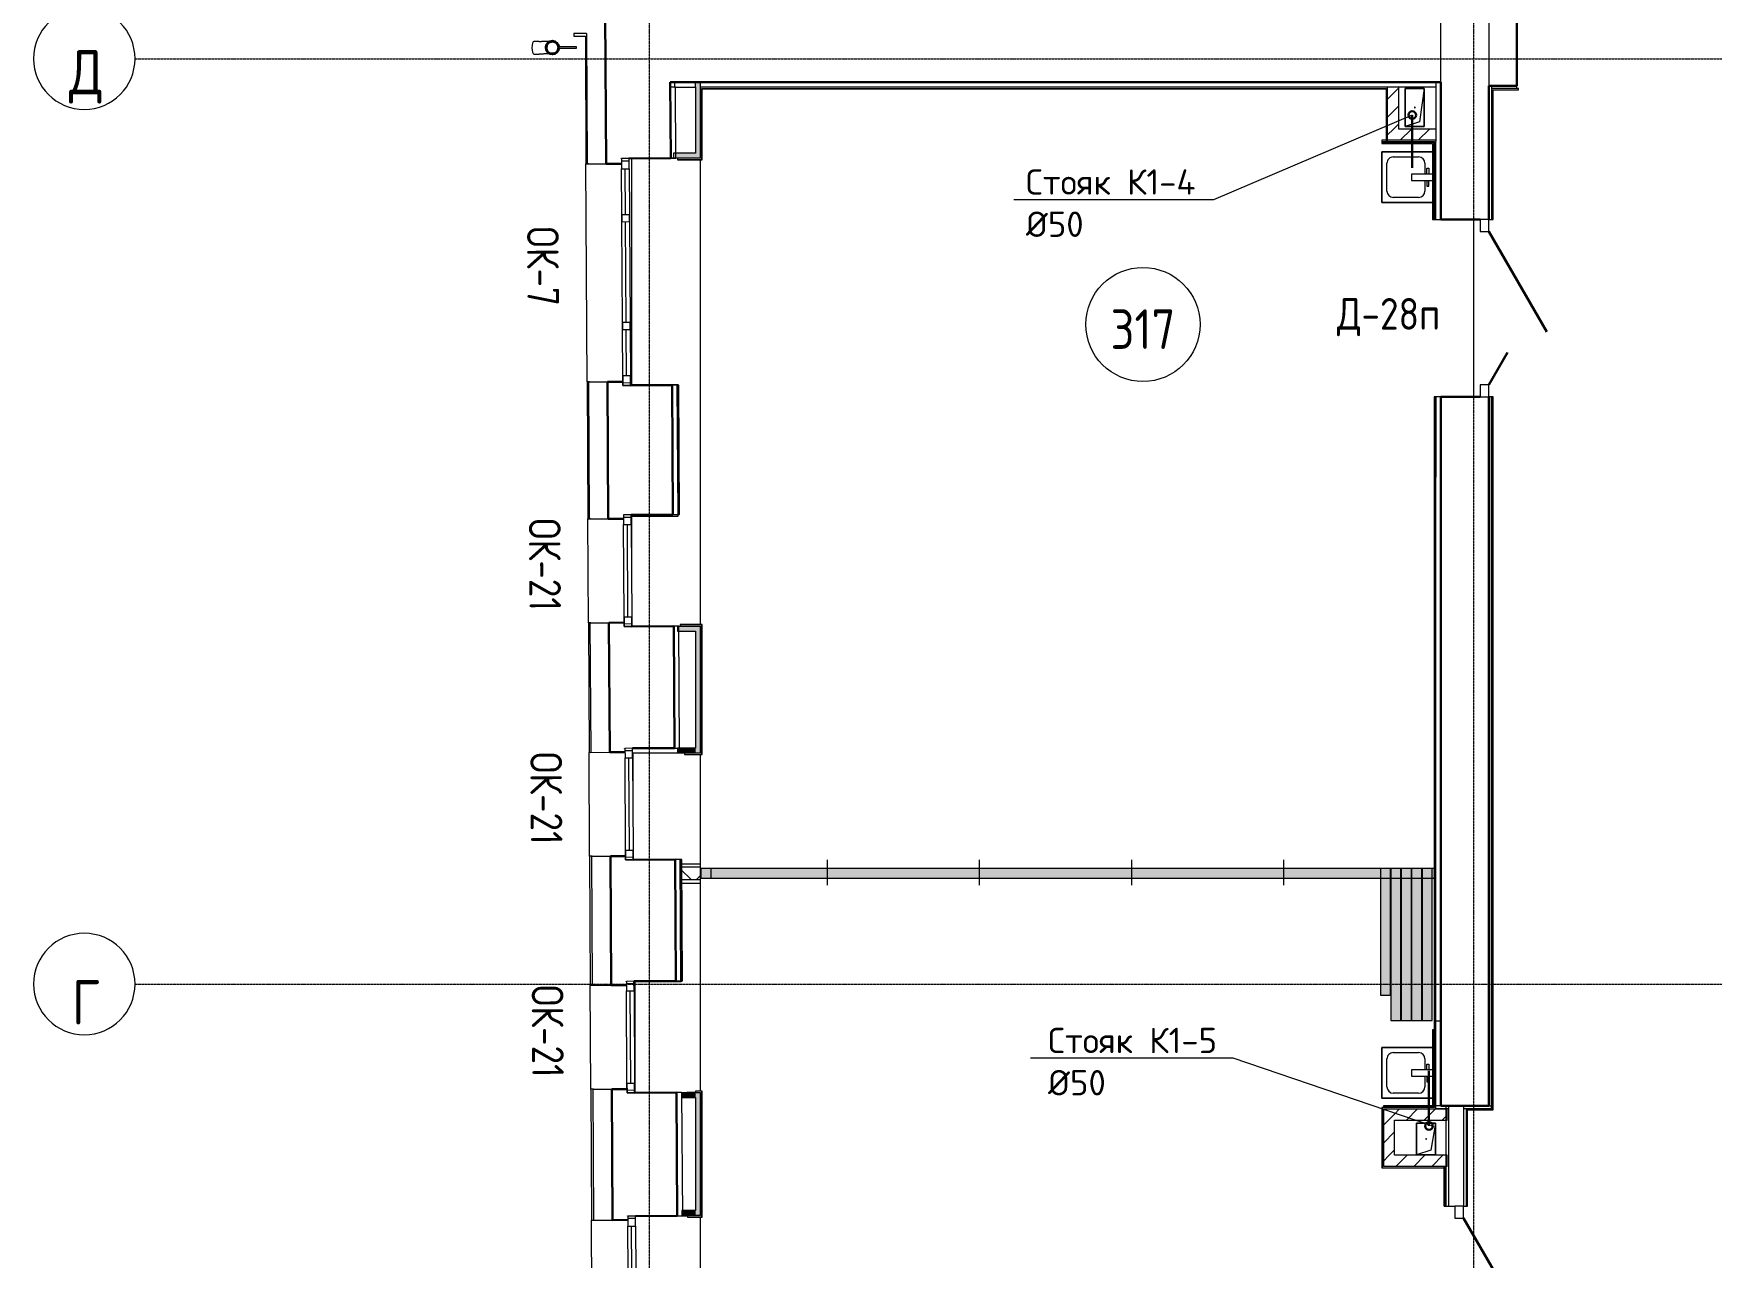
# Model space of a CAD drawing. Header units: millimetres. Extents: x -10178924 to 11692288, y -947381 to 58396.
# Drawn here: x -11359 to 1875, y -264191 to -254536 of the extents above; entities that cross this region are included whole.
import ezdxf
from ezdxf import colors
from ezdxf.entities.mleader import LeaderData, LeaderLine
from ezdxf.math import Vec2, Vec3

# ---------------------------------------------------------------- set-up
doc = ezdxf.new("R2010")
doc.units = ezdxf.units.MM
doc.linetypes.add('ADSK_Линия сетки', pattern=[25, 20, -2.5, 0, -2.5])
for name, color, linetype, lineweight in [('!К1', 32, 'Continuous', 30), ('_ Окна', 7, 'Continuous', 9), ('Аннотация', 7, 'Continuous', 18), ('Выноски ВК', 7, 'Continuous', 0), ('Двери', 7, 'Continuous', 9), ('Марки дверей', 7, 'Continuous', 20), ('Марки окон', 7, 'Continuous', 20), ('Обобщенные модели', 7, 'Continuous', 18), ('Окна', 7, 'Continuous', 9), ('Оси', 253, 'Continuous', 9), ('Перекрытие', 7, 'Continuous', 18), ('Сантехника', 7, 'Continuous', 18), ('Стены внутренние', 7, 'Continuous', 18), ('Стены наружные', 7, 'Continuous', 18), ('Стены несущие', 7, 'Continuous', 30), ('Стены отделка', 7, 'Continuous', 30), ('Стены перегородки', 7, 'Continuous', 30), ('Стены штриховка', 7, 'Continuous', 9), ('Узлы', 7, 'Continuous', 18), ('ШТРИХОВКА', 252, 'Continuous', 15)]:
    doc.layers.add(name, color=color, linetype=linetype, lineweight=lineweight)
doc.layers.add('Линии', color=7, linetype='Continuous', lineweight=9, true_color=0x00a600)
doc.styles.add('GOST Common', font='GOST_Common.ttf', dxfattribs={"width": 0.9, "height": 350})
doc.styles.add('GOST Common_2', font='GOST_Common.ttf', dxfattribs={"width": 0.9, "height": 250})
doc.styles.add('PDF ISOCPEUR', font='isocpeur.ttf')
pattern_1 = [(45, (-4e-11, -184652.27), (-70.7107, 70.7107), [])]

# ---------------------------------------------------------------- blocks, each defined once
blk = doc.blocks.new('Дверь-Alumark_двупольная с глухим окном_S70 - 1400х2200 алюм ост Д30п-6129806-План 3-го этажа')
at = {"layer": 'Двери', "lineweight": 30}
for p, q in [((-480, 190), (312, 647)), ((730, 190), (475, 337))]:
    blk.add_line(p, q, dxfattribs=at)
at = {"layer": 'Двери'}
for p, q in [((-575, 190), (-575, 120)), ((-480, 190), (-575, 190)), ((-480, 120), (-480, 190)), ((730, 190), (730, 120)), ((825, 190), (730, 190)), ((825, 120), (825, 190)), ((-575, 120), (-480, 120)), ((730, 120), (825, 120))]:
    blk.add_line(p, q, dxfattribs=at)
blk = doc.blocks.new('Дверь-Alumark_двупольная с глухим окном_S70 - 1400х2200 алюм ост Д30п-6129807-План 3-го этажа')
at = {"layer": 'Двери', "lineweight": 30}
for p, q in [((-480, 60), (312, 517)), ((730, 60), (475, 207))]:
    blk.add_line(p, q, dxfattribs=at)
at = {"layer": 'Двери'}
for p, q in [((-575, 60), (-575, -10)), ((-480, 60), (-575, 60)), ((-480, -10), (-480, 60)), ((730, 60), (730, -10)), ((825, 60), (730, 60)), ((825, -10), (825, 60)), ((-575, -10), (-480, -10)), ((730, -10), (825, -10))]:
    blk.add_line(p, q, dxfattribs=at)
blk = doc.blocks.new('GM_Отверстие прямоугольное _в плите_ - Отверстие-1433026-План 3-го этажа')
at = {"layer": 'Обобщенные модели'}
for p, q in [((-75, -150), (-75, 150)), ((-75, 150), (75, 150)), ((75, 150), (-75, 150)), ((-75, 150), (-75, -150)), ((-37.5, 112.5), (75, 150)), ((75, 150), (75, -150)), ((75, -150), (75, 150)), ((-75, -150), (-37.5, 112.5)), ((75, -150), (-75, -150)), ((-75, -150), (75, -150))]:
    blk.add_line(p, q, dxfattribs=at)
for start, end in [(360, 180), (180, 360), (60, 165), (300, 360), (195, 270)]:
    blk.add_arc((0, 0), 2.5, start, end, dxfattribs=at)
blk = doc.blocks.new('GM_Отверстие прямоугольное _в плите_ - Отверстие-V8-План 3-го этажа')
at = {"layer": 'Обобщенные модели'}
for p, q in [((-75, -125), (-75, 125)), ((-75, 125), (75, 125)), ((75, 125), (-75, 125)), ((-75, 125), (-75, -125)), ((-75, -125), (-37.5, 87.5)), ((-37.5, 87.5), (75, 125)), ((75, 125), (75, -125)), ((75, -125), (75, 125)), ((75, -125), (-75, -125)), ((-75, -125), (75, -125))]:
    blk.add_line(p, q, dxfattribs=at)
for start, end in [(360, 180), (180, 360), (60, 165), (300, 360), (195, 270)]:
    blk.add_arc((0, 0), 2.5, start, end, dxfattribs=at)
blk = doc.blocks.new('окно трехпол с фрамугой - 1750-2320_h___нов_-2116856-План 3-го этажа')
at = {"layer": '_ Окна', "lineweight": 18}
for p, q in [((-895, 75), (-895, 135)), ((-895, 135), (-815, 135)), ((-815, 135), (-815, 75)), ((-455, 75), (-455, 135)), ((-455, 135), (-395, 135)), ((-395, 135), (-395, 75)), ((395, 75), (395, 135)), ((395, 135), (455, 135)), ((455, 135), (455, 75)), ((815, 135), (815, 75)), ((895, 135), (815, 135)), ((895, 75), (895, 135)), ((-815, 75), (-895, 75)), ((-395, 75), (-455, 75)), ((455, 75), (395, 75)), ((815, 75), (895, 75))]:
    blk.add_line(p, q, dxfattribs=at)
at = {"layer": '_ Окна'}
for p, q in [((-875, 75), (-875, 135)), ((875, 75), (875, 135)), ((-815, 105), (-455, 105)), ((-395, 105), (395, 105)), ((455, 105), (815, 105))]:
    blk.add_line(p, q, dxfattribs=at)
at = {"layer": 'Окна'}
for p, q in [((-895, 135), (-895, 75)), ((-815, 135), (-895, 135)), ((-815, 135), (-455, 135)), ((-395, 135), (-455, 135)), ((-395, 135), (395, 135)), ((455, 135), (395, 135)), ((455, 135), (815, 135)), ((895, 135), (815, 135)), ((895, 75), (895, 135)), ((-895, 75), (-815, 75)), ((-455, 75), (-815, 75)), ((-455, 75), (-395, 75)), ((395, 75), (-395, 75)), ((395, 75), (455, 75)), ((815, 75), (455, 75)), ((815, 75), (895, 75))]:
    blk.add_line(p, q, dxfattribs=at)
blk = doc.blocks.new('окно трехпол с фрамугой - 1800 и 1820х2300_h___нов_ ок15-2116854-План 3-го этажа')
at = {"layer": '_ Окна', "lineweight": 18}
for p, q in [((-910, 75), (-910, 135)), ((-910, 135), (-830, 135)), ((-830, 135), (-830, 75)), ((-470, 75), (-470, 135)), ((-470, 135), (-410, 135)), ((-410, 135), (-410, 75)), ((410, 75), (410, 135)), ((410, 135), (470, 135)), ((470, 135), (470, 75)), ((830, 135), (830, 75)), ((910, 135), (830, 135)), ((910, 75), (910, 135)), ((-830, 75), (-910, 75)), ((-410, 75), (-470, 75)), ((470, 75), (410, 75)), ((830, 75), (910, 75))]:
    blk.add_line(p, q, dxfattribs=at)
at = {"layer": '_ Окна'}
for p, q in [((-890, 75), (-890, 135)), ((890, 75), (890, 135)), ((-830, 105), (-470, 105)), ((-410, 105), (410, 105)), ((470, 105), (830, 105))]:
    blk.add_line(p, q, dxfattribs=at)
at = {"layer": 'Окна'}
for p, q in [((-910, 135), (-910, 75)), ((-830, 135), (-910, 135)), ((-830, 135), (-470, 135)), ((-410, 135), (-470, 135)), ((-410, 135), (410, 135)), ((470, 135), (410, 135)), ((470, 135), (830, 135)), ((910, 135), (830, 135)), ((910, 75), (910, 135)), ((-910, 75), (-830, 75)), ((-470, 75), (-830, 75)), ((-470, 75), (-410, 75)), ((410, 75), (-410, 75)), ((410, 75), (470, 75)), ((830, 75), (470, 75)), ((830, 75), (910, 75))]:
    blk.add_line(p, q, dxfattribs=at)
blk = doc.blocks.new('окна_rehau_однопольное_фрамуга_сверху - 840х2230 _глухое_ _нов_ ок-21-2564144-План 3-го этажа')
at = {"layer": '_ Окна', "lineweight": 18}
for p, q in [((-440, 75), (-440, 135)), ((-440, 135), (-364, 135)), ((-364, 135), (-364, 75)), ((364, 135), (364, 75)), ((440, 135), (364, 135)), ((440, 75), (440, 135)), ((-364, 75), (-440, 75)), ((364, 75), (440, 75))]:
    blk.add_line(p, q, dxfattribs=at)
at = {"layer": '_ Окна'}
for p, q in [((-420, 75), (-420, 135)), ((420, 75), (420, 135)), ((-364, 105), (364, 105))]:
    blk.add_line(p, q, dxfattribs=at)
at = {"layer": 'Окна'}
for p, q in [((-440, 135), (-440, 75)), ((-364, 135), (-440, 135)), ((-364, 135), (364, 135)), ((440, 135), (364, 135)), ((440, 75), (440, 135)), ((-440, 75), (-364, 75)), ((364, 75), (-364, 75)), ((364, 75), (440, 75))]:
    blk.add_line(p, q, dxfattribs=at)
blk = doc.blocks.new('окна_rehau_однопольное_фрамуга_сверху - 840х2230 _глухое_ _нов_ ок-21-2546415-План 3-го этажа')
at = {"layer": '_ Окна', "lineweight": 18}
for p, q in [((-440, 75), (-440, 135)), ((-440, 135), (-364, 135)), ((-364, 135), (-364, 75)), ((364, 135), (364, 75)), ((440, 135), (364, 135)), ((440, 75), (440, 135)), ((-364, 75), (-440, 75)), ((364, 75), (440, 75))]:
    blk.add_line(p, q, dxfattribs=at)
at = {"layer": '_ Окна'}
for p, q in [((-420, 75), (-420, 135)), ((420, 75), (420, 135)), ((-364, 105), (364, 105))]:
    blk.add_line(p, q, dxfattribs=at)
at = {"layer": 'Окна'}
for p, q in [((-440, 135), (-440, 75)), ((-364, 135), (-440, 135)), ((-364, 135), (364, 135)), ((440, 135), (364, 135)), ((440, 75), (440, 135)), ((-440, 75), (-364, 75)), ((364, 75), (-364, 75)), ((364, 75), (440, 75))]:
    blk.add_line(p, q, dxfattribs=at)
blk = doc.blocks.new('окна_rehau_однопольное_фрамуга_сверху - 840х2230 _глухое_ _нов_ ок-21-2065091-План 3-го этажа')
at = {"layer": '_ Окна', "lineweight": 18}
for p, q in [((-440, 75), (-440, 135)), ((-440, 135), (-364, 135)), ((-364, 135), (-364, 75)), ((364, 135), (364, 75)), ((440, 135), (364, 135)), ((440, 75), (440, 135)), ((-364, 75), (-440, 75)), ((364, 75), (440, 75))]:
    blk.add_line(p, q, dxfattribs=at)
at = {"layer": '_ Окна'}
for p, q in [((-420, 75), (-420, 135)), ((420, 75), (420, 135)), ((-364, 105), (364, 105))]:
    blk.add_line(p, q, dxfattribs=at)
at = {"layer": 'Окна'}
for p, q in [((-440, 135), (-440, 75)), ((-364, 135), (-440, 135)), ((-364, 135), (364, 135)), ((440, 135), (364, 135)), ((440, 75), (440, 135)), ((-440, 75), (-364, 75)), ((364, 75), (-364, 75)), ((364, 75), (440, 75))]:
    blk.add_line(p, q, dxfattribs=at)
blk = doc.blocks.new('Водосток - Тип 1 _карниз больше 490мм_-5161094-План 3-го этажа')
at = {"layer": 'Обобщенные модели', "lineweight": 9}
h = blk.add_hatch(dxfattribs=at)
h.set_pattern_fill('FP_15', color=256, style=0, pattern_type=2)
h.set_pattern_definition([(314.706, (-20244.53, -7002.02), (106.6089, 105.5204), [])])
h.paths.add_polyline_path([(76, 171), (77, 147), (88, 127), (103, 115), (125, 110), (147, 115), (164, 129), (174, 149), (174, 171), (164, 191), (147, 205), (125, 210), (103, 205), (86, 191), (76, 171)])
at = {"layer": 'Обобщенные модели'}
for p, q in [((75, 306), (75, 264)), ((175, 264), (175, 306)), ((120, 109), (120, -30)), ((130, -30), (130, 109)), ((120, -30), (130, -30))]:
    blk.add_line(p, q, dxfattribs=at)
at = {"layer": 'Обобщенные модели', "flags": 128}
for points in [[(75, 173), (75, 174), (75, 177), (75, 180), (75, 183), (75, 186), (75, 190), (75, 193), (75, 197), (75, 201), (75, 205), (75, 210), (75, 214), (75, 219), (75, 224), (75, 229), (75, 234), (75, 239), (75, 245), (75, 250), (75, 256), (75, 261), (75, 264)], [(175, 264), (175, 258), (175, 252), (175, 247), (175, 242), (175, 236), (175, 231), (175, 226), (175, 221), (175, 216), (175, 212), (175, 207), (175, 203), (175, 199), (175, 195), (175, 191), (175, 188), (175, 184), (175, 181), (175, 178), (175, 175), (175, 173)]]:
    blk.add_lwpolyline(points, dxfattribs=at)
at = {"layer": 'Обобщенные модели'}
for start, end in [(90, 270), (270, 90)]:
    blk.add_arc((125, 160), 52, start, end, dxfattribs=at)
at = {"layer": 'Обобщенные модели', "lineweight": 40}
for start, end in [(90, 270), (270, 90)]:
    blk.add_arc((125, 160), 50, start, end, dxfattribs=at)
at = {"layer": 'Обобщенные модели'}
for start_param, end_param in [(4.712389, 6.283185), (3.141593, 4.712389)]:
    blk.add_ellipse((125, 306), major_axis=(-50, 0), ratio=0.309017, start_param=start_param, end_param=end_param, dxfattribs=at)
blk = doc.blocks.new('SND_2D_Раковина - 400х400-V28-План 3-го этажа')
at = {"layer": 'Сантехника'}
for p, q in [((-200, 180), (-200, -220)), ((-200, -220), (-200, 180)), ((-70, 150), (-25, 150)), ((-70, 135), (-70, 150)), ((-25, 135), (-70, 135)), ((-25, 180), (-25, 15)), ((25, 15), (25, 180)), ((70, 150), (25, 150)), ((25, 135), (70, 135)), ((70, 135), (70, 150)), ((200, -220), (200, 180)), ((200, 180), (200, -220)), ((-160, -130), (-160, 70)), ((-110, 120), (-25, 120)), ((-25, 15), (25, 15)), ((25, 120), (110, 120)), ((160, 70), (160, -130)), ((-200, -220), (200, -220)), ((200, -220), (-200, -220)), ((110, -180), (-110, -180))]:
    blk.add_line(p, q, dxfattribs=at)
for centre, start, end in [((-110, 70), 90, 180), ((110, 70), 0, 90), ((-110, -130), 180, 270), ((110, -130), 270, 0)]:
    blk.add_arc(centre, 50, start, end, dxfattribs=at)
blk = doc.blocks.new('GM_Отверстие прямоугольное _в плите_ - Отверстие-V21-План 3-го этажа')
at = {"layer": 'Обобщенные модели'}
for p, q in [((-75, -125), (-75, 125)), ((-75, 125), (75, 125)), ((75, 125), (-75, 125)), ((-75, 125), (-75, -125)), ((-75, -125), (-37.5, 87.5)), ((-37.5, 87.5), (75, 125)), ((75, 125), (75, -125)), ((75, -125), (75, 125)), ((75, -125), (-75, -125)), ((-75, -125), (75, -125))]:
    blk.add_line(p, q, dxfattribs=at)
for start, end in [(360, 180), (180, 360), (60, 165), (300, 360), (195, 270)]:
    blk.add_arc((0, 0), 2.5, start, end, dxfattribs=at)
blk = doc.blocks.new('Ось сетки - Круг_Ø8 мм-8258-План 3-го этажа')
at = {"layer": 'Оси', "lineweight": 20}
for start, end in [(360, 180), (180, 360)]:
    blk.add_arc((0, 0), 4, start, end, dxfattribs=at)
blk = doc.blocks.new('3 этаж')
at = {"layer": 'Стены внутренние'}
for points in [[(-6098, -165153), (-6098, -164592), (-6138, -164592), (-6138, -165153), (-6120, -165153)], [(-6293, -165193), (-6098, -165193), (-6098, -165153), (-6293, -165153), (-6293, -165192), (-6293, -165193)], [(-6138, -168923), (-6098, -168923), (-6098, -168883), (-6270, -168884), (-6270, -168923), (-6265, -168923)], [(-6138, -169885), (-6098, -169885), (-6098, -168923), (-6138, -168923), (-6138, -169845)], [(-6279, -169885), (-6138, -169885), (-6138, -169845), (-6279, -169845), (-6279, -169878)], [(-6242, -172603), (-6138, -172603), (-6138, -172563), (-6247, -172563), (-6247, -172603)], [(-6138, -173534), (-6098, -173534), (-6099, -172563), (-6138, -172563), (-6138, -173534)], [(-6242, -173534), (-6138, -173534), (-6138, -173494), (-6242, -173494), (-6242, -173534), (-6245, -173534)]]:
    blk.add_hatch(color=256, dxfattribs=at).paths.add_polyline_path(points)
at = {"layer": 'Стены внутренние', "lineweight": 9, "true_color": 0x005b00}
h = blk.add_hatch(dxfattribs=at)
h.set_pattern_fill('FP_4', color=98, style=0, pattern_type=2)
h.set_pattern_definition(pattern_1)
h.paths.add_polyline_path([(-592, -164962), (-592, -164632), (-680, -164632), (-680, -164962)])
h = blk.add_hatch(dxfattribs=at)
h.set_pattern_fill('FP_4', color=98, style=0, pattern_type=2)
h.set_pattern_definition(pattern_1)
h.paths.add_polyline_path([(-540, -165050), (-300, -165050), (-300, -164962), (-680, -164962), (-680, -165050), (-572, -165050)])
at = {"layer": 'Стены внутренние', "lineweight": 9}
h = blk.add_hatch(dxfattribs=at)
h.set_pattern_fill('FP_3', color=256, style=0, pattern_type=2)
h.set_pattern_definition([(45, (-4e-11, -184652.27), (-106.066, 106.066), []), (135, (-4e-11, -184652.27), (-106.066, -106.066), [])])
h.paths.add_polyline_path([(-6118, -170886), (-6098, -170886), (-6098, -170786), (-6257, -170786), (-6257, -170886), (-6128, -170886)])
at = {"layer": 'Стены внутренние', "lineweight": 9, "true_color": 0x005b00}
h = blk.add_hatch(dxfattribs=at)
h.set_pattern_fill('FP_4', color=98, style=0, pattern_type=2)
h.set_pattern_definition(pattern_1)
h.paths.add_polyline_path([(-625, -173058), (-625, -172692), (-713, -172692), (-713, -173058)])
h = blk.add_hatch(dxfattribs=at)
h.set_pattern_fill('FP_4', color=98, style=0, pattern_type=2)
h.set_pattern_definition(pattern_1)
h.paths.add_polyline_path([(-220, -172780), (-210, -172780), (-210, -172692), (-625, -172692), (-625, -172780), (-260, -172780)])
h = blk.add_hatch(dxfattribs=at)
h.set_pattern_fill('FP_4', color=98, style=0, pattern_type=2)
h.set_pattern_definition(pattern_1)
h.paths.add_polyline_path([(-572, -173146), (-210, -173146), (-210, -173058), (-713, -173058), (-713, -173146)])
at = {"layer": 'Узлы', "true_color": 0xffffff}
for points in [[(-572, -170871), (-300, -170871), (-300, -170795), (-6097, -170795), (-6097, -170871), (-574, -170871)], [(-736, -171795), (-656, -171795), (-656, -170871), (-736, -170871), (-736, -171767)], [(-574, -171995), (-574, -170871), (-654, -170871), (-654, -171995)], [(-492, -171995), (-492, -170871), (-572, -170871), (-572, -171995)], [(-410, -171995), (-410, -170871), (-490, -170871), (-490, -171995)], [(-328, -171995), (-328, -170871), (-408, -170871), (-408, -171995)]]:
    blk.add_hatch(color=7, dxfattribs=at).paths.add_polyline_path(points)
at = {"layer": 'Линии', "color": 7}
for p, q in [((-300, -170795), (-6097, -170795)), ((-6097, -170795), (-6097, -170871)), ((-6017, -170795), (-6017, -170871)), ((-5098, -170926), (-5098, -170726)), ((-3898, -170926), (-3898, -170726)), ((-2698, -170926), (-2698, -170726)), ((-1498, -170926), (-1498, -170726)), ((-656, -170795), (-736, -170795)), ((-736, -170795), (-736, -171795)), ((-656, -171795), (-656, -170795)), ((-574, -170795), (-654, -170795)), ((-654, -170795), (-654, -171995)), ((-574, -171995), (-574, -170795)), ((-492, -170795), (-572, -170795)), ((-572, -170795), (-572, -171995)), ((-492, -171995), (-492, -170795)), ((-410, -170795), (-490, -170795)), ((-490, -170795), (-490, -171995)), ((-410, -171995), (-410, -170795)), ((-328, -170795), (-408, -170795)), ((-408, -170795), (-408, -171995)), ((-328, -171995), (-328, -170795)), ((-300, -170871), (-300, -170795)), ((-6097, -170871), (-300, -170871)), ((-736, -171795), (-656, -171795)), ((-654, -171995), (-574, -171995)), ((-572, -171995), (-492, -171995)), ((-490, -171995), (-410, -171995)), ((-408, -171995), (-328, -171995))]:
    blk.add_line(p, q, dxfattribs=at)
blk.add_circle((-2609, -166504), 450, dxfattribs=at)
at = {"layer": 'Оси', "linetype": 'ADSK_Линия сетки'}
for p, q in [((-6500, -188335), (-6500, -140542)), ((0, -188335), (0, -141296)), ((-10559, -164407), (56005, -164407)), ((-10559, -171707), (56005, -171707))]:
    blk.add_line(p, q, dxfattribs=at)
at = {"layer": 'Перекрытие'}
for p, q in [((-6643, -165195), (-6643, -166978)), ((-6281, -165193), (-6333, -165193)), ((-6098, -168872), (-6098, -165205)), ((0, -167075), (0, -165675)), ((-6643, -166978), (-6278, -166978)), ((-6278, -166978), (-6278, -166983)), ((-6278, -168018), (-6643, -168018)), ((-6643, -168018), (-6643, -168478)), ((-6278, -168003), (-6278, -168018)), ((-6640, -168885), (-6433, -168885)), ((-6279, -169885), (-6633, -169885)), ((-6633, -169885), (-6633, -170120)), ((-6098, -170761), (-6098, -169897)), ((-6629, -170726), (-6453, -170726)), ((-6098, -172551), (-6098, -170911)), ((-6618, -171689), (-6618, -172565)), ((-6252, -171689), (-6618, -171689)), ((-6252, -171683), (-6252, -171689)), ((-6248, -172569), (-6247, -172569)), ((-6098, -175902), (-6098, -173546))]:
    blk.add_line(p, q, dxfattribs=at)
at = {"layer": 'Стены наружные'}
for p, q in [((-300, -165675), (-300, -165075)), ((-6993, -166956), (-7002, -165237)), ((-6281, -165193), (-6293, -165193)), ((-6983, -168857), (-6987, -168038)), ((-6974, -170698), (-6978, -169880)), ((-6964, -172536), (-6968, -171718)), ((-6950, -175333), (-6959, -173569))]:
    blk.add_line(p, q, dxfattribs=at)
at = {"layer": 'Стены несущие'}
for p, q in [((-6843, -165236), (-6850, -164059)), ((340, -164622), (340, -164112)), ((-6337, -164592), (-260, -164592)), ((-6337, -164592), (-6333, -165193)), ((-260, -164592), (-260, -165675)), ((120, -164622), (340, -164622)), ((120, -165675), (120, -164622)), ((-6843, -165236), (-6723, -165236)), ((-6723, -165195), (-6723, -165196)), ((-6663, -165195), (-6333, -165193)), ((-260, -165675), (50, -165675)), ((-6712, -166956), (-6832, -166956)), ((-6826, -168037), (-6832, -166956)), ((-6322, -166983), (-6652, -166985)), ((-6322, -166983), (-6316, -168004)), ((-260, -167075), (-260, -172668)), ((50, -167075), (-260, -167075)), ((120, -167075), (120, -172668)), ((-6826, -168037), (-6706, -168036)), ((-6706, -168005), (-6706, -168006)), ((-6646, -168006), (-6316, -168004)), ((-6701, -168856), (-6821, -168857)), ((-6814, -169879), (-6821, -168857)), ((-6310, -168884), (-6640, -168886)), ((-6310, -168884), (-6305, -169845)), ((-6814, -169879), (-6694, -169878)), ((-6695, -169847), (-6695, -169848)), ((-6634, -169847), (-6305, -169845)), ((-6689, -170698), (-6809, -170699)), ((-6803, -171717), (-6809, -170699)), ((-6299, -170725), (-6629, -170727)), ((-6299, -170725), (-6293, -171683)), ((-6803, -171717), (-6683, -171716)), ((-6683, -171685), (-6683, -171686)), ((-6623, -171685), (-6293, -171683)), ((-6678, -172536), (-6798, -172537)), ((-6792, -173569), (-6798, -172537)), ((-6288, -172563), (-6618, -172565)), ((-6288, -172563), (-6282, -173536)), ((-260, -172668), (120, -172668)), ((-6792, -173569), (-6672, -173568)), ((-6672, -173538), (-6672, -173536)), ((-6612, -173538), (-6282, -173536))]:
    blk.add_line(p, q, dxfattribs=at)
at = {"layer": 'Стены отделка', "lineweight": 9}
for p, q in [((-6999, -164209), (-7098, -164209)), ((-7098, -164209), (-7098, -164229)), ((-7098, -164229), (-7007, -164229)), ((-7007, -164229), (-7002, -165237)), ((-6999, -164209), (-6999, -164209)), ((-6305, -164592), (-6305, -164632)), ((-300, -164592), (-300, -165060)), ((140, -164622), (140, -164622)), ((340, -164622), (140, -164622)), ((140, -164622), (140, -165675)), ((340, -164642), (340, -164622)), ((-6296, -164633), (-6336, -164633)), ((-6305, -164632), (-6138, -164632)), ((-6293, -165193), (-6296, -164633)), ((-6138, -164632), (-6138, -165153)), ((-300, -164632), (-6098, -164632)), ((-6098, -165193), (-6098, -164632)), ((-6086, -164644), (-692, -164644)), ((-6086, -165203), (-6086, -164644)), ((-692, -164644), (-692, -165062)), ((-680, -165062), (-680, -164632)), ((-592, -164962), (-592, -164632)), ((353, -164642), (140, -164642)), ((152, -165675), (152, -164654)), ((152, -164654), (353, -164654)), ((353, -164654), (353, -164642)), ((-300, -164962), (-592, -164962)), ((-6138, -165153), (-6313, -165153)), ((-6313, -165153), (-6313, -165193)), ((-300, -165050), (-725, -165050)), ((-725, -165050), (-725, -165075)), ((-725, -165075), (-325, -165075)), ((-692, -165062), (-680, -165062)), ((-325, -165075), (-325, -165675)), ((-312, -165075), (-312, -165675)), ((-7002, -165237), (-6982, -165237)), ((-6982, -165236), (-6993, -165236)), ((-6993, -165236), (-6993, -165237)), ((-6993, -165237), (-6843, -165236)), ((-6982, -165237), (-6982, -165236)), ((-6333, -165193), (-6293, -165193)), ((-6098, -165193), (-6313, -165193)), ((-6281, -165193), (-6281, -165205)), ((-6281, -165205), (-6088, -165205)), ((-325, -165675), (-300, -165675)), ((-312, -165675), (-260, -165675)), ((120, -165675), (152, -165675)), ((-6973, -166956), (-6993, -166956)), ((-6993, -166956), (-6987, -168038)), ((-6982, -166957), (-6832, -166956)), ((-6973, -166957), (-6973, -166956)), ((-6270, -166983), (-6322, -166983)), ((-6264, -168004), (-6270, -166983)), ((-260, -167075), (-312, -167075)), ((-312, -167075), (-312, -172067)), ((120, -167075), (120, -167075)), ((152, -167075), (120, -167075)), ((152, -172698), (152, -167075)), ((-300, -172692), (-300, -167709)), ((140, -172688), (140, -167709)), ((-6987, -168038), (-6967, -168038)), ((-6967, -168037), (-6976, -168037)), ((-6976, -168037), (-6976, -168038)), ((-6976, -168038), (-6826, -168037)), ((-6967, -168038), (-6967, -168037)), ((-6316, -168004), (-6264, -168004)), ((-6276, -168004), (-6276, -168003)), ((-6963, -168857), (-6983, -168857)), ((-6983, -168857), (-6978, -169880)), ((-6971, -168858), (-6821, -168857)), ((-6963, -168858), (-6963, -168857)), ((-6270, -168884), (-6310, -168884)), ((-6279, -168883), (-6279, -168923)), ((-6279, -168883), (-6098, -168883)), ((-6279, -168923), (-6138, -168923)), ((-6265, -169845), (-6270, -168884)), ((-6088, -168871), (-6259, -168871)), ((-6259, -168871), (-6258, -168883)), ((-6138, -168923), (-6138, -169845)), ((-6098, -169885), (-6098, -168883)), ((-6086, -169895), (-6086, -168873)), ((-6978, -169880), (-6958, -169879)), ((-6958, -169878), (-6964, -169879)), ((-6964, -169879), (-6964, -169880)), ((-6964, -169880), (-6814, -169879)), ((-6958, -169879), (-6958, -169878)), ((-6305, -169845), (-6265, -169845)), ((-6138, -169845), (-6279, -169845)), ((-6279, -169845), (-6279, -169885)), ((-6098, -169885), (-6279, -169885)), ((-6224, -169885), (-6224, -169897)), ((-6224, -169897), (-6088, -169897)), ((-6954, -170698), (-6974, -170698)), ((-6974, -170698), (-6968, -171718)), ((-6959, -170699), (-6809, -170699)), ((-6954, -170699), (-6954, -170698)), ((-6247, -170725), (-6299, -170725)), ((-6098, -170761), (-6257, -170761)), ((-6257, -170761), (-6257, -170911)), ((-6241, -171683), (-6247, -170725)), ((-6098, -170911), (-6098, -170761)), ((-6257, -170911), (-6098, -170911)), ((-6968, -171718), (-6948, -171717)), ((-6948, -171716), (-6953, -171716)), ((-6953, -171716), (-6953, -171717)), ((-6953, -171717), (-6803, -171717)), ((-6948, -171717), (-6948, -171716)), ((-6293, -171683), (-6241, -171683)), ((-6253, -171683), (-6253, -171682)), ((-300, -171998), (-260, -171998)), ((-312, -172067), (-325, -172067)), ((-325, -172067), (-325, -172667)), ((-6944, -172536), (-6964, -172536)), ((-6964, -172536), (-6959, -173569)), ((-6948, -172537), (-6798, -172537)), ((-6944, -172537), (-6944, -172536)), ((-6248, -172563), (-6288, -172563)), ((-6248, -172563), (-6242, -173536)), ((-6247, -172563), (-6247, -172603)), ((-6247, -172563), (-6098, -172563)), ((-6138, -172563), (-6207, -172563)), ((-6088, -172551), (-6138, -172551)), ((-6138, -172551), (-6138, -172563)), ((-6098, -173534), (-6098, -172563)), ((-6086, -173544), (-6086, -172553)), ((-6247, -172603), (-6138, -172603)), ((-6138, -172603), (-6138, -173494)), ((-713, -172680), (-725, -172680)), ((-725, -172680), (-725, -173156)), ((-325, -172667), (-713, -172667)), ((-713, -172667), (-713, -172680)), ((-713, -172692), (-713, -173146)), ((-713, -172692), (-210, -172692)), ((-260, -172668), (-300, -172668)), ((-300, -172688), (-200, -172688)), ((-220, -172668), (-220, -173152)), ((-210, -172780), (-210, -172692)), ((-80, -172688), (140, -172688)), ((-60, -172688), (-60, -172698)), ((-48, -172700), (150, -172700)), ((-48, -173458), (-48, -172700)), ((120, -172668), (140, -172668)), ((-625, -173058), (-625, -172780)), ((-625, -172780), (-210, -172780)), ((-210, -173058), (-625, -173058)), ((-210, -173146), (-210, -173058)), ((-723, -173158), (-232, -173158)), ((-210, -173146), (-713, -173146)), ((-232, -173458), (-232, -173146)), ((-220, -173152), (-232, -173152)), ((-6138, -173494), (-6245, -173494)), ((-6245, -173494), (-6245, -173534)), ((-232, -173458), (-200, -173458)), ((-80, -173458), (-48, -173458)), ((-6959, -173569), (-6939, -173569)), ((-6939, -173568), (-6942, -173568)), ((-6942, -173568), (-6942, -173570)), ((-6942, -173570), (-6792, -173569)), ((-6939, -173569), (-6939, -173568)), ((-6792, -173569), (-6792, -173569)), ((-6282, -173536), (-6202, -173535)), ((-6098, -173534), (-6245, -173534)), ((-6202, -173535), (-6202, -173546)), ((-6202, -173546), (-6088, -173546))]:
    blk.add_line(p, q, dxfattribs=at)
at = {"layer": 'Стены перегородки', "lineweight": 18}
for p, q in [((-200, -172668), (-200, -173458)), ((-80, -172668), (-80, -173458)), ((-200, -173458), (-150, -173458))]:
    blk.add_line(p, q, dxfattribs=at)
at = {"layer": 'Стены штриховка'}
for p, q in [((-260, -164592), (-260, -164082)), ((-6999, -164209), (-6993, -165236)), ((120, -164112), (120, -164622)), ((-6138, -164632), (-6138, -164592)), ((-6098, -164632), (-6098, -164592)), ((-6088, -164642), (-690, -164642)), ((-6088, -165205), (-6088, -164642)), ((-690, -164642), (-690, -165062)), ((150, -165675), (150, -164652)), ((150, -164652), (353, -164652)), ((-725, -165060), (-310, -165060)), ((-725, -165066), (-316, -165066)), ((-316, -165066), (-316, -165675)), ((-300, -165075), (-312, -165075)), ((-310, -165060), (-310, -165075)), ((-300, -165675), (-300, -165060)), ((-6293, -165193), (-6293, -165193)), ((-6281, -165203), (-6086, -165203)), ((-6088, -165205), (-6086, -165205)), ((-6086, -165205), (-6086, -165203)), ((-6982, -166957), (-6976, -168037)), ((-6276, -168003), (-6282, -166983)), ((-6266, -168004), (-6272, -166983)), ((-310, -167075), (-310, -172682)), ((-300, -167075), (-300, -167709)), ((140, -167709), (140, -167075)), ((150, -172700), (150, -167075)), ((-6971, -168858), (-6964, -169879)), ((-6086, -168873), (-6259, -168873)), ((-6088, -169897), (-6088, -168871)), ((-6086, -168871), (-6088, -168871)), ((-6086, -168873), (-6086, -168871)), ((-6224, -169895), (-6086, -169895)), ((-6088, -169897), (-6086, -169897)), ((-6086, -169897), (-6086, -169895)), ((-6959, -170699), (-6953, -171716)), ((-6253, -171682), (-6259, -170725)), ((-6098, -170786), (-6257, -170786)), ((-6243, -171683), (-6249, -170725)), ((-6098, -170886), (-6257, -170886)), ((-316, -172067), (-316, -172676)), ((-312, -172067), (-310, -172067)), ((-6948, -172537), (-6942, -173568)), ((-6086, -172553), (-6138, -172553)), ((-6088, -173546), (-6088, -172551)), ((-6086, -172551), (-6088, -172551)), ((-6086, -172553), (-6086, -172551)), ((-310, -172682), (-725, -172682)), ((-723, -172680), (-723, -173158)), ((-316, -172676), (-713, -172676)), ((-60, -172698), (-60, -173458)), ((-50, -172698), (152, -172698)), ((-50, -173458), (-50, -172698)), ((150, -172700), (152, -172700)), ((152, -172700), (152, -172698)), ((-725, -173156), (-232, -173156)), ((-725, -173156), (-725, -173158)), ((-725, -173158), (-723, -173158)), ((-230, -173152), (-230, -173458)), ((-220, -173152), (-220, -173458)), ((-6202, -173544), (-6086, -173544)), ((-6088, -173546), (-6086, -173546)), ((-6086, -173546), (-6086, -173544))]:
    blk.add_line(p, q, dxfattribs=at)
at = {"layer": 'Двери', "rotation": 270}
for name, p in [('Дверь-Alumark_двупольная с глухим окном_S70 - 1400х2200 алюм ост Д30п-6129806-План 3-го этажа', (-70, -166250)), ('Дверь-Alumark_двупольная с глухим окном_S70 - 1400х2200 алюм ост Д30п-6129807-План 3-го этажа', (-140, -174033))]:
    blk.add_blockref(name, p, dxfattribs=at)
at = {"layer": 'Обобщенные модели'}
for name, p, rotation in [('Водосток - Тип 1 _карниз больше 490мм_-5161094-План 3-го этажа', (-7106, -164444), 90.29404624676303), ('GM_Отверстие прямоугольное _в плите_ - Отверстие-1433026-План 3-го этажа', (-465, -164792), 180), ('GM_Отверстие прямоугольное _в плите_ - Отверстие-V8-План 3-го этажа', (-376, -172929), 180), ('GM_Отверстие прямоугольное _в плите_ - Отверстие-V21-План 3-го этажа', (-376, -172929), 180)]:
    blk.add_blockref(name, p, dxfattribs=dict(at, rotation=rotation))
at = {"layer": 'Окна', "rotation": 90.34894921626932}
for name, p in [('окно трехпол с фрамугой - 1750-2320_h___нов_-2116856-План 3-го этажа', (-6582, -166090)), ('окна_rehau_однопольное_фрамуга_сверху - 840х2230 _глухое_ _нов_ ок-21-2065091-План 3-го этажа', (-6568, -168446)), ('окна_rehau_однопольное_фрамуга_сверху - 840х2230 _глухое_ _нов_ ок-21-2546415-План 3-го этажа', (-6557, -170287)), ('окна_rehau_однопольное_фрамуга_сверху - 840х2230 _глухое_ _нов_ ок-21-2564144-План 3-го этажа', (-6546, -172125)), ('окно трехпол с фрамугой - 1800 и 1820х2300_h___нов_ ок15-2116854-План 3-го этажа', (-6532, -174447))]:
    blk.add_blockref(name, p, dxfattribs=at)
at = {"layer": 'Оси', "lineweight": 20, "xscale": 99.99999999999993, "yscale": 99.99999999999993, "zscale": 99.99999999999993, "rotation": 270}
for p in [(-10959, -164407), (-10959, -171707)]:
    blk.add_blockref('Ось сетки - Круг_Ø8 мм-8258-План 3-го этажа', p, dxfattribs=at)
at = {"layer": 'Сантехника', "rotation": 270}
for p in [(-505, -165342), (-505, -172408)]:
    blk.add_blockref('SND_2D_Раковина - 400х400-V28-План 3-го этажа', p, dxfattribs=at)
at = {"layer": 'Аннотация', "lineweight": 9, "insert": (-2609, -166541), "char_height": 312.5, "width": 520.21, "attachment_point": 5, "line_spacing_factor": 1.022766, "style": 'GOST Common'}
blk.add_mtext('317', dxfattribs=at)
at = {"layer": 'Марки дверей', "lineweight": 9, "insert": (-672, -166446), "char_height": 250, "width": 851.4, "attachment_point": 5, "line_spacing_factor": 1.022766, "style": 'GOST Common_2'}
blk.add_mtext('\\pxqc,t1.8,3.6,5.4,7.2,9,10.8,12.6,14.4,16.2,18,19.8,21.6,23.4,25.2,27,28.8,30.6,32.4,34.2,36,37.8,39.6,41.4,43.2,45,46.8,48.6,50.4,52.2,54,55.8,57.6;{Д-28п}', dxfattribs=at)
at = {"layer": 'Марки окон', "lineweight": 9, "char_height": 250, "attachment_point": 5, "rotation": 270.3489, "line_spacing_factor": 1.022766, "style": 'GOST Common_2'}
for s, insert, width in [('\\pxqc,t1.8,3.6,5.4,7.2,9,10.8,12.6,14.4,16.2,18,19.8,21.6,23.4,25.2,27,28.8,30.6,32.4,34.2,36,37.8,39.6,41.4,43.2,45,46.8,48.6,50.4,52.2,54,55.8,57.6;{ОК-7}', (-7341, -166044), 684.9), ('\\pxqc,t1.8,3.6,5.4,7.2,9,10.8,12.6,14.4,16.2,18,19.8,21.6,23.4,25.2,27,28.8,30.6,32.4,34.2,36,37.8,39.6,41.4,43.2,45,46.8,48.6,50.4,52.2,54,55.8,57.6;{ОК-21}', (-7326, -168398), 797.4), ('\\pxqc,t1.8,3.6,5.4,7.2,9,10.8,12.6,14.4,16.2,18,19.8,21.6,23.4,25.2,27,28.8,30.6,32.4,34.2,36,37.8,39.6,41.4,43.2,45,46.8,48.6,50.4,52.2,54,55.8,57.6;{ОК-21}', (-7315, -170242), 797.4), ('\\pxqc,t1.8,3.6,5.4,7.2,9,10.8,12.6,14.4,16.2,18,19.8,21.6,23.4,25.2,27,28.8,30.6,32.4,34.2,36,37.8,39.6,41.4,43.2,45,46.8,48.6,50.4,52.2,54,55.8,57.6;{ОК-21}', (-7304, -172080), 797.4)]:
    blk.add_mtext(s, dxfattribs=dict(at, insert=insert, width=width))
at = {"layer": 'Оси', "char_height": 350, "attachment_point": 5, "line_spacing_factor": 1.022766, "style": 'GOST Common'}
for s, insert, width in [('\\pxqc,t0.25714,0.51429,0.77143,1.02857,1.28571,1.54286,1.8,2.05714,2.31429,2.57143,2.82857,3.08571,3.34286,3.6,3.85714,4.11429,4.37143,4.62857,4.88571,5.14286,5.4,5.65714,5.91429,6.17143,6.42857,6.68571,6.94286,7.2,7.45714,7.71429,7.97143,8.22857;{Д}', (-10944, -164550), 291.6), ('\\pxqc,t0.25714,0.51429,0.77143,1.02857,1.28571,1.54286,1.8,2.05714,2.31429,2.57143,2.82857,3.08571,3.34286,3.6,3.85714,4.11429,4.37143,4.62857,4.88571,5.14286,5.4,5.65714,5.91429,6.17143,6.42857,6.68571,6.94286,7.2,7.45714,7.71429,7.97143,8.22857;{Г}', (-10945, -171850), 232.2)]:
    blk.add_mtext(s, dxfattribs=dict(at, insert=insert, width=width))
blk = doc.blocks.new('_None')

msp = doc.modelspace()

# ---------------------------------------------------------------- linework, layer by layer
at = {"layer": '!К1'}
for points in [[(-485.3, -255178.5), (-485.3, -255594.9)], [(-352.9, -263153.5), (-352.9, -262719)]]:
    msp.add_lwpolyline(points, dxfattribs=at)
for centre in [(-485.3, -255178.5), (-352.9, -263153.5)]:
    msp.add_circle(centre, 30, dxfattribs=at)

# ---------------------------------------------------------------- block references
at = {"layer": 'ШТРИХОВКА'}
msp.add_blockref('3 этаж', (0, -90326.7), dxfattribs=at)

# ---------------------------------------------------------------- leaders
at = {"layer": 'Выноски ВК', "ltscale": 50}
ml = msp.add_multileader_mtext('Standard', dxfattribs=at)
ml.set_content('Стояк К1-4 ^J%%C50', color=256, style='PDF ISOCPEUR')
ml.set_leader_properties(color=256, linetype='ByLayer', lineweight=-1)
ml.set_arrow_properties(name='NONE')
ml.build(insert=Vec2(0, 0))
ml.multileader.update_dxf_attribs({"text_left_attachment_type": 6, "text_right_attachment_type": 6, "dogleg_length": 100, "arrow_head_size": 300})
ctx = ml.context
ctx.base_point, ctx.char_height, ctx.arrow_head_size, ctx.landing_gap_size, ctx.plane_origin = Vec3(-3532.5, -255846.4), 200, 300, 0, Vec3(-7729.7, -251466.3)
ctx.left_attachment, ctx.right_attachment = 6, 6
notes = []
notes.append((ctx, [(1, (1, 1, 0), (-2052.5, -255846.4), (-1, 0), 100, [(1, [(-485.3, -255178.5)], 0, [])])]))
ctx.mtext.insert, ctx.mtext.width, ctx.mtext.flow_direction = Vec3(-3532.5, -255606.4), 1461.017, 5
ml = msp.add_multileader_mtext('Standard', dxfattribs=at)
ml.set_content('Стояк К1-5 ^J%%C50', color=256, style='PDF ISOCPEUR')
ml.set_leader_properties(color=256, linetype='ByLayer', lineweight=-1)
ml.set_arrow_properties(name='NONE')
ml.build(insert=Vec2(0, 0))
ml.multileader.update_dxf_attribs({"text_left_attachment_type": 6, "text_right_attachment_type": 6, "dogleg_length": 100, "arrow_head_size": 300})
ctx = ml.context
ctx.base_point, ctx.char_height, ctx.arrow_head_size, ctx.landing_gap_size, ctx.plane_origin = Vec3(-3357.6, -262618.7), 200, 300, 0, Vec3(-7574.8, -259441.3)
ctx.left_attachment, ctx.right_attachment = 6, 6
notes.append((ctx, [(1, (1, 1, 0), (-1897.6, -262618.7), (-1, 0), 100, [(1, [(-330.5, -263153.5)], 0, [])])]))
ctx.mtext.insert, ctx.mtext.width, ctx.mtext.flow_direction = Vec3(-3357.6, -262378.7), 1500.069, 5
for ctx, leaders in notes:
    for number, flags, end, landing, length, lines in leaders:
        leader = LeaderData()
        leader.index, (leader.has_last_leader_line, leader.has_dogleg_vector, leader.attachment_direction) = number, flags
        leader.last_leader_point, leader.dogleg_vector, leader.dogleg_length = Vec3(end), Vec3(landing), length
        for number, points, colour, breaks in lines:
            line = LeaderLine()
            line.index, line.vertices, line.color, line.breaks = number, Vec3.list(points), colors.encode_raw_color(colour), breaks
            leader.lines.append(line)
        ctx.leaders.append(leader)

doc.saveas('drawing.dxf')
